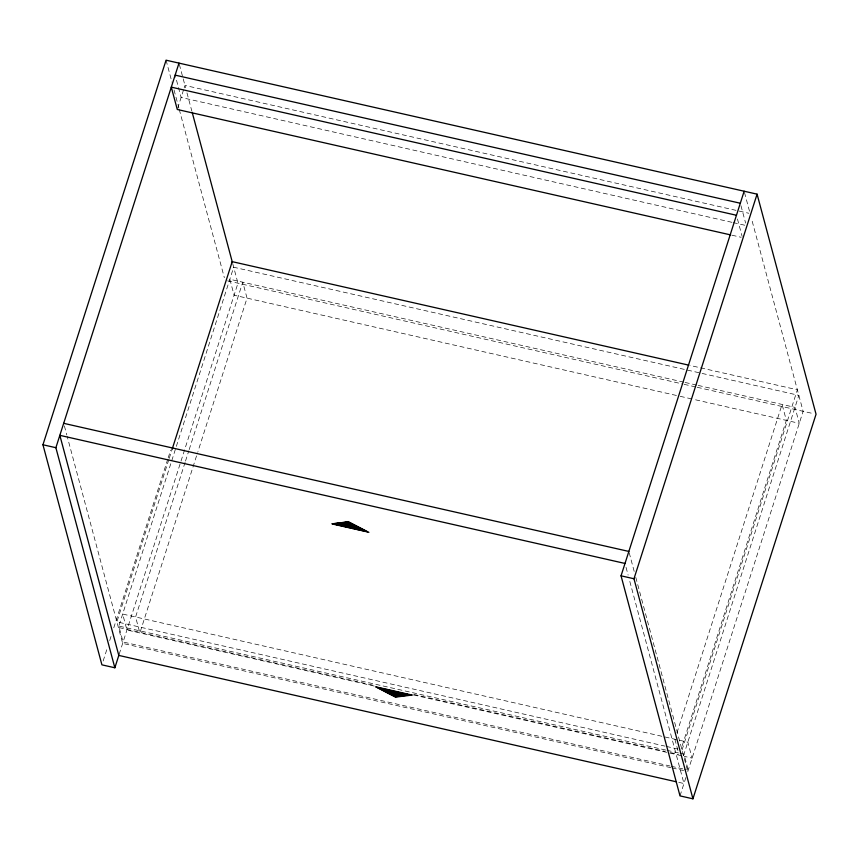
<?xml version="1.0" encoding="UTF-8"?>
<svg xmlns="http://www.w3.org/2000/svg" width="859" height="859" viewBox="0 0 859 859"><rect width="100%" height="100%" fill="white"/><g stroke="black" fill="none" stroke-linecap="round" stroke-linejoin="round"><path stroke-width="0.64" stroke-dasharray="4.29 3.22" d="M177.663 108.277L183.815 89.046M184.202 87.843L184.975 85.438L748.823 213.257M103.144 661.011L107.235 648.234M109.694 640.567L111.734 634.178M113.775 627.789L167.773 459.136M168.181 457.858L170.63 450.191M168.815 459.64L116.878 621.862L665.038 746.127M169.223 458.362L172.079 449.429M119.186 654.214L237.954 283.18L232.488 262.768M185.093 462.367L135.593 616.987L139.867 632.933L197.549 452.757M185.501 461.09L188.776 450.868M189.184 449.59L242.764 282.182L247.038 298.137L197.957 451.48M676.946 732.845L782.077 404.439L786.35 420.384L681.219 748.801M682.046 749.982L797.356 389.771L690.078 365.451M683.539 755.566L798.849 395.355L233.68 267.235L118.381 627.446L374.792 685.568M680.006 795.885L685.89 777.513M687.78 771.607L803.122 411.3L751.442 218.411M731.9 222.309L181.12 97.454L175.472 76.365M733.21 222.61L744.978 225.273M731.975 235.216L741.134 237.288M683.796 382.158L229.836 279.261L234.11 295.206L678.911 396.031M685.106 382.459L696.885 385.133M698.195 385.423L795.005 407.37L799.278 423.315L693.31 399.295M227.614 280.839L682.765 384.016M684.075 384.317L695.844 386.979M697.154 387.28L813.462 413.641M680.221 396.332L692 398.995M666.348 746.417L678.116 749.091M665.661 750.036L118.821 626.071L123.095 642.017L669.934 765.981M666.971 750.336L678.75 752.999M680.06 753.3L683.979 754.191L688.252 770.136L684.333 769.245M414.038 694.469L665.231 751.41M670.46 752.591L678.309 754.374M374.202 686.051L126.939 630.001L122.665 614.056L687.834 742.165L692.096 758.121L684.247 756.339M413.447 694.952L682.948 756.038M671.244 766.282L683.023 768.945M670.804 767.656L122.654 643.391L67.152 436.265M672.114 767.946L683.893 770.62M678.739 782.345L683.968 783.526L629.507 580.287M744.495 192.523L750.132 213.547M740.973 205.72L745.623 223.093M737.451 218.981L742.112 236.343M629.196 552.734L634.393 572.148M635.778 577.323L687.812 771.511M674.895 739.234L678.513 752.731M626.039 567.337L628.122 575.101M179.338 64.404L185.576 87.704M186.972 92.89L191.825 111.004M166.066 60.184L171.961 82.185M174.044 89.959L178.897 108.084M179.241 109.372L224.339 277.661M64.382 425.914L66.809 434.976"/><path stroke-width="1.29" d="M118.939 654.998L114.848 667.776L101.92 664.845L42.95 444.769L166.066 60.184L757.08 194.155L816.05 414.231L692.934 798.816L680.006 795.885L621.046 575.82L744.152 191.224M114.848 667.776L55.878 447.7L178.994 63.115M172.079 449.429L232.188 261.651L688.768 365.15M692.934 798.816L633.974 578.751L757.08 194.155M375.598 686.856L376.167 686.792M376.274 687.211L377.412 687.071M376.961 687.576L378.669 687.361M377.649 687.93L379.925 687.64M378.325 688.284L381.171 687.93M379.012 688.639L382.427 688.209M379.689 688.993L383.672 688.489M380.376 689.347L384.929 688.778M381.063 689.702L386.185 689.058M381.74 690.056L387.43 689.347M382.427 690.411L388.687 689.627M383.103 690.765L389.943 689.917M383.79 691.119L391.189 690.196M384.478 691.474L392.445 690.486M385.154 691.828L393.69 690.765M385.841 692.182L394.947 691.044M386.529 692.537L396.203 691.334M387.205 692.891L397.449 691.613M387.892 693.245L398.705 691.903M388.569 693.6L399.95 692.182M389.256 693.954L401.207 692.472M389.943 694.308L402.463 692.751M390.62 694.663L403.709 693.03M391.307 695.017L404.965 693.32M391.983 695.371L406.221 693.6M392.67 695.726L407.467 693.889M393.358 696.08L408.723 694.169M394.034 696.434L409.968 694.459M394.721 696.789L411.225 694.738M395.408 697.143L412.481 695.017M175.139 75.13L740.308 203.239M736.464 215.265L171.295 87.146L177.276 109.48L730.665 234.915M63.684 423.326L628.842 551.435M624.998 563.45L59.84 435.341L118.8 655.417L676.119 781.744M42.95 444.769L55.878 447.7M621.046 575.82L633.974 578.751M348.4 521.724L368.887 532.355M347.831 521.789L367.641 532.075M347.261 521.864L366.385 531.796M346.692 521.939L365.139 531.506M346.123 522.004L363.883 531.227M345.554 522.079L362.627 530.937M344.985 522.143L361.381 530.658M344.416 522.218L360.125 530.368M343.847 522.293L358.869 530.089M343.278 522.358L357.623 529.81M342.709 522.433L356.367 529.52M342.14 522.497L355.121 529.241M341.571 522.573L353.865 528.951M341.002 522.637L352.609 528.672M340.432 522.712L351.363 528.382M339.863 522.787L350.107 528.102M339.294 522.852L348.861 527.813M338.725 522.927L347.605 527.533M338.156 522.991L346.349 527.254M337.587 523.067L345.103 526.964M337.018 523.142L343.847 526.685M336.449 523.206L342.591 526.395M335.88 523.281L341.345 526.116M335.311 523.346L340.089 525.826M334.742 523.421L338.843 525.547M334.172 523.485L337.587 525.268M333.603 523.561L336.331 524.978M333.034 523.636L335.085 524.699M332.465 523.7L333.829 524.409M331.896 523.775L332.583 524.13M192.169 112.304L232.413 262.467"/></g></svg>
